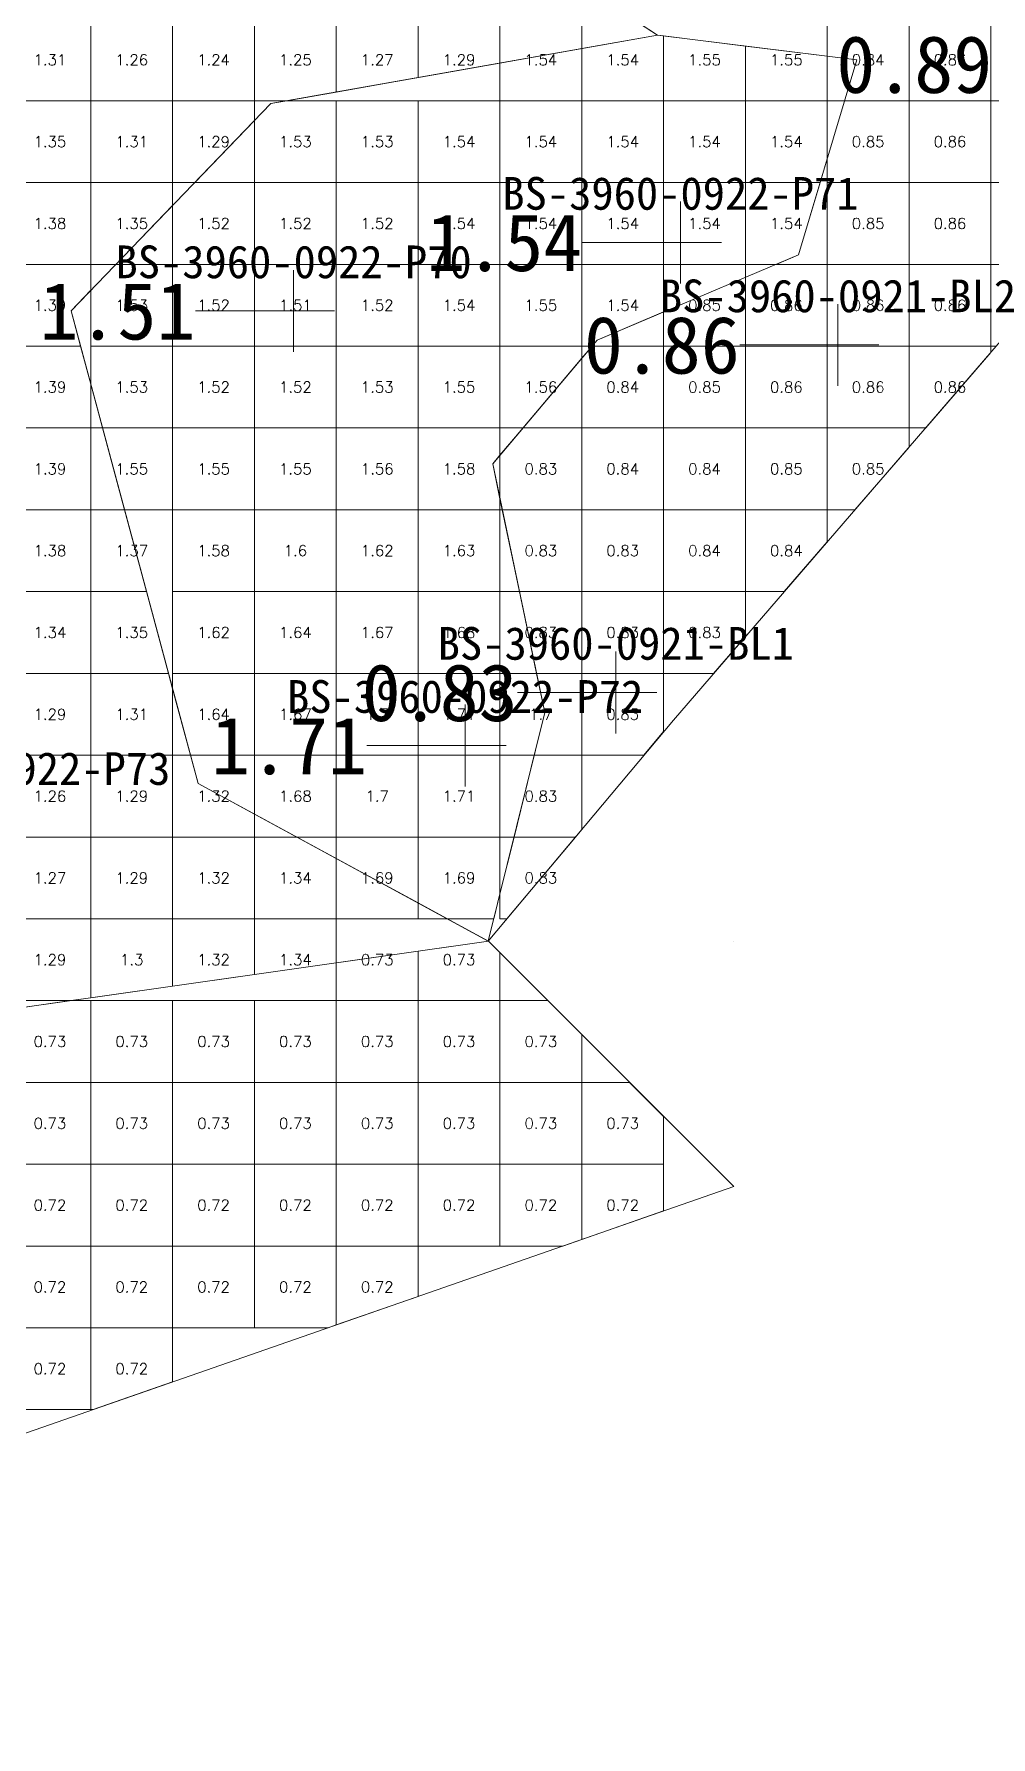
# Model space of a CAD drawing. Header units: inches. Extents: x 469941.1 to 469984.2, y 4349678.7 to 4349716.
# Drawn here: x 469957.03 to 469968.72, y 4349678.65 to 4349699.47 of the extents above; entities that cross this region are included whole.
import ezdxf
from ezdxf.enums import TextEntityAlignment as Align

# ---------------------------------------------------------------- set-up
doc = ezdxf.new("R2010")
doc.units = ezdxf.units.IN
doc.header["$MEASUREMENT"] = 0
for name, color, linetype, lineweight in [('0.500-1.000', 7, 'Continuous', 0), ('1.500-3.000', 7, 'Continuous', 0), ('点', 7, 'Continuous', 0), ('爆区方格网', 7, 'Continuous', 0), ('线条', 7, 'Continuous', 0), ('钻孔', 7, 'Continuous', 0)]:
    doc.layers.add(name, color=color, linetype=linetype, lineweight=lineweight)
doc.styles.add('3dmine_textStyle_1', font='txt.shx', dxfattribs={"height": 1, "bigfont": 'gbcbig.shx'})
doc.styles.add('3dmine_textStyle_2', font='', dxfattribs={"height": 1})
doc.styles.get('3dmine_textStyle_2').set_extended_font_data('SimSun-ExtB')

msp = doc.modelspace()

# ---------------------------------------------------------------- hatches: boundary and pattern name
at = {"layer": '钻孔', "linetype": 'Continuous', "lineweight": 0, "true_color": 0xff0000, "extrusion": (0, 1, 0)}
for points in [[(-469965.926, 3950.311), (-469964.926, 3950.311), (-469964.926, 3961.311), (-469965.926, 3961.311)], [(-469961.198, 3950.165), (-469960.198, 3950.165), (-469960.198, 3961.165), (-469961.198, 3961.165)], [(-469963.295, 3950.013), (-469962.295, 3950.013), (-469962.295, 3961.013), (-469963.295, 3961.013)]]:
    msp.add_hatch(color=1, dxfattribs=at).paths.add_polyline_path(points, flags=0)
at = {"layer": '钻孔', "linetype": 'Continuous', "lineweight": 0, "true_color": 0x00ffff, "extrusion": (0, 1, 0)}
for points in [[(-469967.851, 3950.22), (-469966.851, 3950.22), (-469966.851, 3962.22), (-469967.851, 3962.22)], [(-469965.136, 3949.993), (-469964.136, 3949.993), (-469964.136, 3961.993), (-469965.136, 3961.993)]]:
    msp.add_hatch(color=4, dxfattribs=at).paths.add_polyline_path(points, flags=0)
at = {"layer": '钻孔', "linetype": 'Continuous', "lineweight": 0, "true_color": 0x0000ff, "extrusion": (0, 1, 0)}
msp.add_hatch(color=5, dxfattribs=at).paths.add_polyline_path([(-469957.515, 3950.439), (-469956.515, 3950.439), (-469956.515, 3961.439), (-469957.515, 3961.439)], flags=0)

# ---------------------------------------------------------------- linework, layer by layer
at = {"color": 4, "linetype": 'Continuous', "lineweight": 0, "true_color": 0x00ffff, "elevation": 3955.312}
msp.add_lwpolyline([(469968.809, 4349695.681), (469964.839, 4349691.084), (469962.577, 4349688.382), (469963.268, 4349691.175), (469962.631, 4349694.214), (469963.908, 4349695.729), (469966.369, 4349696.77), (469967.08, 4349699.153), (469964.645, 4349699.455), (469961.209, 4349701.689), (469962.187, 4349703.349), (469959.771, 4349706.436), (469957.664, 4349708.641), (469962.262, 4349709.12), (469964.429, 4349709.49), (469967.526, 4349709.569), (469972.847, 4349709.899)], dxfattribs=at)
at = {"color": 5, "linetype": 'Continuous', "lineweight": 0, "true_color": 0x0000ff, "elevation": 3955.312}
msp.add_lwpolyline([(469956.509, 4349687.517), (469951.539, 4349687.55), (469950.221, 4349688.994), (469948.836, 4349690.144), (469947.907, 4349691.463), (469948.098, 4349693.722), (469950.911, 4349700.265), (469954.86, 4349706.218), (469957.664, 4349708.641), (469959.771, 4349706.436), (469962.187, 4349703.349), (469961.209, 4349701.689), (469964.645, 4349699.455), (469959.921, 4349698.62), (469957.479, 4349696.087), (469959.031, 4349690.31), (469962.578, 4349688.383), (469956.509, 4349687.517)], dxfattribs=at)
at = {"layer": '0.500-1.000', "color": 4, "linetype": 'Continuous', "lineweight": 0, "true_color": 0x00ffff}
msp.add_lwpolyline([(469948.836, 4349690.144), (469950.221, 4349688.994), (469951.539, 4349687.55), (469955.762, 4349687.522), (469956.509, 4349687.517), (469962.578, 4349688.383), (469965.577, 4349685.382), (469954.122, 4349681.391), (469950.778, 4349678.653), (469947.749, 4349681.347), (469947.246, 4349681.819), (469943.719, 4349685.132), (469944.739, 4349687.917), (469945.048, 4349688.759), (469947.907, 4349691.463), (469948.836, 4349690.144)], dxfattribs=at)
at = {"layer": '1.500-3.000', "color": 1, "linetype": 'Continuous', "lineweight": 0, "true_color": 0xff0000}
for points in [[(469967.08, 4349699.153), (469966.369, 4349696.77), (469963.908, 4349695.729), (469962.909, 4349694.544), (469962.631, 4349694.214), (469962.677, 4349693.993), (469963.268, 4349691.175), (469962.577, 4349688.383), (469959.031, 4349690.31), (469958.486, 4349692.339), (469957.479, 4349696.087), (469959.921, 4349698.62), (469962.119, 4349699.009), (469964.645, 4349699.455), (469967.08, 4349699.153)], [(469962.578, 4349688.383), (469962.577, 4349688.382), (469962.577, 4349688.383), (469962.578, 4349688.383)]]:
    msp.add_lwpolyline(points, dxfattribs=at)
at = {"layer": '点', "color": 138, "linetype": 'Continuous', "lineweight": 0, "true_color": 0x004c4c}
for points, elevation in [([(469964.926, 4349696.422), (469964.926, 4349697.422)], 3961.311), ([(469965.426, 4349696.922), (469964.426, 4349696.922)], 3961.311), ([(469960.198, 4349695.585), (469960.198, 4349696.585)], 3961.165), ([(469960.698, 4349696.085), (469959.698, 4349696.085)], 3961.165), ([(469966.851, 4349695.169), (469966.851, 4349696.169)], 3962.22), ([(469967.351, 4349695.669), (469966.351, 4349695.669)], 3962.22), ([(469964.136, 4349690.921), (469964.136, 4349691.921)], 3961.993), ([(469964.636, 4349691.421), (469963.636, 4349691.421)], 3961.993), ([(469962.295, 4349690.272), (469962.295, 4349691.272)], 3961.013), ([(469962.795, 4349690.772), (469961.795, 4349690.772)], 3961.013)]:
    msp.add_lwpolyline(points, dxfattribs=dict(at, elevation=elevation))
at = {"layer": '爆区方格网', "color": 5, "linetype": 'Continuous', "lineweight": 0, "true_color": 0x0000ff, "elevation": 3961.383}
for points in [[(469957.72, 4349698.654), (469956.72, 4349698.654), (469956.72, 4349699.654), (469957.72, 4349699.654), (469957.72, 4349698.654)], [(469958.72, 4349698.654), (469957.72, 4349698.654), (469957.72, 4349699.654), (469958.72, 4349699.654), (469958.72, 4349698.654)], [(469959.72, 4349698.654), (469958.72, 4349698.654), (469958.72, 4349699.654), (469959.72, 4349699.654), (469959.72, 4349698.654)], [(469960.72, 4349698.761), (469960.115, 4349698.654), (469959.72, 4349698.654), (469959.72, 4349699.654), (469960.72, 4349699.654), (469960.72, 4349698.761)], [(469961.72, 4349698.938), (469960.72, 4349698.761), (469960.72, 4349699.654), (469961.72, 4349699.654), (469961.72, 4349698.938)], [(469962.72, 4349699.115), (469961.72, 4349698.938), (469961.72, 4349699.654), (469962.72, 4349699.654), (469962.72, 4349699.115)], [(469957.72, 4349697.654), (469956.72, 4349697.654), (469956.72, 4349698.654), (469957.72, 4349698.654), (469957.72, 4349697.654)], [(469958.72, 4349697.654), (469957.72, 4349697.654), (469957.72, 4349698.654), (469958.72, 4349698.654), (469958.72, 4349697.654)], [(469959.72, 4349698.412), (469958.99, 4349697.654), (469958.72, 4349697.654), (469958.72, 4349698.654), (469959.72, 4349698.654), (469959.72, 4349698.412)], [(469957.72, 4349696.654), (469956.72, 4349696.654), (469956.72, 4349697.654), (469957.72, 4349697.654), (469957.72, 4349696.654)], [(469958.72, 4349697.374), (469958.026, 4349696.654), (469957.72, 4349696.654), (469957.72, 4349697.654), (469958.72, 4349697.654), (469958.72, 4349697.374)], [(469957.72, 4349696.337), (469957.479, 4349696.087), (469957.595, 4349695.654), (469956.72, 4349695.654), (469956.72, 4349696.654), (469957.72, 4349696.654), (469957.72, 4349696.337)], [(469957.72, 4349695.189), (469957.72, 4349694.654), (469956.72, 4349694.654), (469956.72, 4349695.654), (469957.595, 4349695.654), (469957.72, 4349695.189)], [(469957.72, 4349693.654), (469956.72, 4349693.654), (469956.72, 4349694.654), (469957.72, 4349694.654), (469957.72, 4349693.654)], [(469957.72, 4349692.654), (469956.72, 4349692.654), (469956.72, 4349693.654), (469957.72, 4349693.654), (469957.72, 4349692.654)], [(469958.401, 4349692.654), (469957.72, 4349692.654), (469957.72, 4349693.654), (469958.133, 4349693.654), (469958.401, 4349692.654)], [(469957.72, 4349691.654), (469956.72, 4349691.654), (469956.72, 4349692.654), (469957.72, 4349692.654), (469957.72, 4349691.654)], [(469958.67, 4349691.654), (469957.72, 4349691.654), (469957.72, 4349692.654), (469958.401, 4349692.654), (469958.67, 4349691.654)], [(469957.72, 4349690.654), (469956.72, 4349690.654), (469956.72, 4349691.654), (469957.72, 4349691.654), (469957.72, 4349690.654)], [(469958.72, 4349691.467), (469958.72, 4349690.654), (469957.72, 4349690.654), (469957.72, 4349691.654), (469958.67, 4349691.654), (469958.72, 4349691.467)], [(469957.72, 4349689.654), (469956.72, 4349689.654), (469956.72, 4349690.654), (469957.72, 4349690.654), (469957.72, 4349689.654)], [(469958.72, 4349689.654), (469957.72, 4349689.654), (469957.72, 4349690.654), (469958.72, 4349690.654), (469958.72, 4349689.654)], [(469959.031, 4349690.31), (469959.72, 4349689.935), (469959.72, 4349689.654), (469958.72, 4349689.654), (469958.72, 4349690.654), (469958.938, 4349690.654), (469959.031, 4349690.31)], [(469957.72, 4349688.654), (469956.72, 4349688.654), (469956.72, 4349689.654), (469957.72, 4349689.654), (469957.72, 4349688.654)], [(469958.72, 4349688.654), (469957.72, 4349688.654), (469957.72, 4349689.654), (469958.72, 4349689.654), (469958.72, 4349688.654)], [(469959.72, 4349688.654), (469958.72, 4349688.654), (469958.72, 4349689.654), (469959.72, 4349689.654), (469959.72, 4349688.654)], [(469960.72, 4349689.392), (469960.72, 4349688.654), (469959.72, 4349688.654), (469959.72, 4349689.654), (469960.237, 4349689.654), (469960.72, 4349689.392)], [(469957.72, 4349687.689), (469957.474, 4349687.654), (469956.72, 4349687.654), (469956.72, 4349688.654), (469957.72, 4349688.654), (469957.72, 4349687.689)], [(469958.72, 4349687.832), (469957.72, 4349687.689), (469957.72, 4349688.654), (469958.72, 4349688.654), (469958.72, 4349687.832)], [(469959.72, 4349687.975), (469958.72, 4349687.832), (469958.72, 4349688.654), (469959.72, 4349688.654), (469959.72, 4349687.975)], [(469960.72, 4349688.118), (469959.72, 4349687.975), (469959.72, 4349688.654), (469960.72, 4349688.654), (469960.72, 4349688.118)]]:
    msp.add_lwpolyline(points, dxfattribs=at)
at = {"layer": '爆区方格网', "color": 1, "linetype": 'Continuous', "lineweight": 0, "true_color": 0xff0000, "elevation": 3961.013}
for points in [[(469963.72, 4349699.292), (469962.72, 4349699.115), (469962.72, 4349699.654), (469963.72, 4349699.654), (469963.72, 4349699.292)], [(469964.645, 4349699.455), (469964.72, 4349699.446), (469964.72, 4349698.654), (469963.72, 4349698.654), (469963.72, 4349699.292), (469964.645, 4349699.455), (469963.72, 4349699.292), (469963.72, 4349699.654), (469964.339, 4349699.654), (469964.645, 4349699.455)], [(469965.72, 4349699.322), (469965.72, 4349698.654), (469964.72, 4349698.654), (469964.72, 4349699.446), (469965.72, 4349699.322)], [(469966.72, 4349699.198), (469966.72, 4349698.654), (469965.72, 4349698.654), (469965.72, 4349699.322), (469966.72, 4349699.198)], [(469963.72, 4349698.654), (469962.72, 4349698.654), (469962.72, 4349699.115), (469963.72, 4349699.292), (469963.72, 4349698.654)], [(469960.72, 4349697.654), (469959.72, 4349697.654), (469959.72, 4349698.654), (469960.115, 4349698.654), (469959.921, 4349698.62), (469960.115, 4349698.654), (469960.72, 4349698.654), (469960.72, 4349697.654)], [(469961.72, 4349697.654), (469960.72, 4349697.654), (469960.72, 4349698.654), (469961.72, 4349698.654), (469961.72, 4349697.654)], [(469962.72, 4349697.654), (469961.72, 4349697.654), (469961.72, 4349698.654), (469962.72, 4349698.654), (469962.72, 4349697.654)], [(469963.72, 4349697.654), (469962.72, 4349697.654), (469962.72, 4349698.654), (469963.72, 4349698.654), (469963.72, 4349697.654)], [(469964.72, 4349697.654), (469963.72, 4349697.654), (469963.72, 4349698.654), (469964.72, 4349698.654), (469964.72, 4349697.654)], [(469965.72, 4349697.654), (469964.72, 4349697.654), (469964.72, 4349698.654), (469965.72, 4349698.654), (469965.72, 4349697.654)], [(469966.72, 4349697.946), (469966.633, 4349697.654), (469965.72, 4349697.654), (469965.72, 4349698.654), (469966.72, 4349698.654), (469966.72, 4349697.946)], [(469959.72, 4349696.654), (469958.72, 4349696.654), (469958.72, 4349697.654), (469959.72, 4349697.654), (469959.72, 4349696.654)], [(469960.72, 4349696.654), (469959.72, 4349696.654), (469959.72, 4349697.654), (469960.72, 4349697.654), (469960.72, 4349696.654)], [(469961.72, 4349696.654), (469960.72, 4349696.654), (469960.72, 4349697.654), (469961.72, 4349697.654), (469961.72, 4349696.654)], [(469962.72, 4349696.654), (469961.72, 4349696.654), (469961.72, 4349697.654), (469962.72, 4349697.654), (469962.72, 4349696.654)], [(469963.72, 4349696.654), (469962.72, 4349696.654), (469962.72, 4349697.654), (469963.72, 4349697.654), (469963.72, 4349696.654)], [(469964.72, 4349696.654), (469963.72, 4349696.654), (469963.72, 4349697.654), (469964.72, 4349697.654), (469964.72, 4349696.654)], [(469965.72, 4349696.654), (469964.72, 4349696.654), (469964.72, 4349697.654), (469965.72, 4349697.654), (469965.72, 4349696.654)], [(469966.369, 4349696.77), (469966.097, 4349696.654), (469965.72, 4349696.654), (469965.72, 4349697.654), (469966.633, 4349697.654), (469966.369, 4349696.77)], [(469958.72, 4349695.654), (469957.72, 4349695.654), (469957.72, 4349696.654), (469958.72, 4349696.654), (469958.72, 4349695.654)], [(469959.72, 4349695.654), (469958.72, 4349695.654), (469958.72, 4349696.654), (469959.72, 4349696.654), (469959.72, 4349695.654)], [(469960.72, 4349695.654), (469959.72, 4349695.654), (469959.72, 4349696.654), (469960.72, 4349696.654), (469960.72, 4349695.654)], [(469961.72, 4349695.654), (469960.72, 4349695.654), (469960.72, 4349696.654), (469961.72, 4349696.654), (469961.72, 4349695.654)], [(469962.72, 4349695.654), (469961.72, 4349695.654), (469961.72, 4349696.654), (469962.72, 4349696.654), (469962.72, 4349695.654)], [(469963.72, 4349695.654), (469962.72, 4349695.654), (469962.72, 4349696.654), (469963.72, 4349696.654), (469963.72, 4349695.654)], [(469964.72, 4349696.072), (469963.908, 4349695.729), (469963.845, 4349695.654), (469963.72, 4349695.654), (469963.72, 4349696.654), (469964.72, 4349696.654), (469964.72, 4349696.072)], [(469958.72, 4349694.654), (469957.864, 4349694.654), (469957.72, 4349695.189), (469957.72, 4349695.654), (469958.72, 4349695.654), (469958.72, 4349694.654)], [(469959.72, 4349694.654), (469958.72, 4349694.654), (469958.72, 4349695.654), (469959.72, 4349695.654), (469959.72, 4349694.654)], [(469960.72, 4349694.654), (469959.72, 4349694.654), (469959.72, 4349695.654), (469960.72, 4349695.654), (469960.72, 4349694.654)], [(469961.72, 4349694.654), (469960.72, 4349694.654), (469960.72, 4349695.654), (469961.72, 4349695.654), (469961.72, 4349694.654)], [(469962.72, 4349694.654), (469961.72, 4349694.654), (469961.72, 4349695.654), (469962.72, 4349695.654), (469962.72, 4349694.654)], [(469963.72, 4349695.506), (469963.002, 4349694.654), (469962.72, 4349694.654), (469962.72, 4349695.654), (469963.72, 4349695.654), (469963.72, 4349695.506)], [(469957.864, 4349694.654), (469957.72, 4349694.654), (469957.72, 4349695.189), (469957.864, 4349694.654)], [(469958.133, 4349693.654), (469957.72, 4349693.654), (469957.72, 4349694.654), (469957.864, 4349694.654), (469958.133, 4349693.654)], [(469958.72, 4349693.654), (469958.133, 4349693.654), (469957.864, 4349694.654), (469958.72, 4349694.654), (469958.72, 4349693.654)], [(469959.72, 4349693.654), (469958.72, 4349693.654), (469958.72, 4349694.654), (469959.72, 4349694.654), (469959.72, 4349693.654)], [(469960.72, 4349693.654), (469959.72, 4349693.654), (469959.72, 4349694.654), (469960.72, 4349694.654), (469960.72, 4349693.654)], [(469961.72, 4349693.654), (469960.72, 4349693.654), (469960.72, 4349694.654), (469961.72, 4349694.654), (469961.72, 4349693.654)], [(469962.72, 4349694.32), (469962.631, 4349694.214), (469962.677, 4349693.993), (469962.72, 4349693.789), (469962.72, 4349693.654), (469961.72, 4349693.654), (469961.72, 4349694.654), (469962.72, 4349694.654), (469962.72, 4349694.32)], [(469959.72, 4349692.654), (469958.72, 4349692.654), (469958.72, 4349693.654), (469959.72, 4349693.654), (469959.72, 4349692.654)], [(469960.72, 4349692.654), (469959.72, 4349692.654), (469959.72, 4349693.654), (469960.72, 4349693.654), (469960.72, 4349692.654)], [(469961.72, 4349692.654), (469960.72, 4349692.654), (469960.72, 4349693.654), (469961.72, 4349693.654), (469961.72, 4349692.654)], [(469962.72, 4349692.654), (469961.72, 4349692.654), (469961.72, 4349693.654), (469962.72, 4349693.654), (469962.72, 4349692.654)], [(469959.72, 4349691.654), (469958.72, 4349691.654), (469958.72, 4349692.654), (469959.72, 4349692.654), (469959.72, 4349691.654)], [(469960.72, 4349691.654), (469959.72, 4349691.654), (469959.72, 4349692.654), (469960.72, 4349692.654), (469960.72, 4349691.654)], [(469961.72, 4349691.654), (469960.72, 4349691.654), (469960.72, 4349692.654), (469961.72, 4349692.654), (469961.72, 4349691.654)], [(469962.72, 4349691.654), (469961.72, 4349691.654), (469961.72, 4349692.654), (469962.72, 4349692.654), (469962.72, 4349691.654)], [(469959.72, 4349690.654), (469958.938, 4349690.654), (469958.938, 4349690.654), (469958.938, 4349690.654), (469958.72, 4349690.654), (469958.72, 4349691.467), (469958.938, 4349690.654), (469958.72, 4349691.467), (469958.72, 4349691.654), (469959.72, 4349691.654), (469959.72, 4349690.654)], [(469960.72, 4349690.654), (469959.72, 4349690.654), (469959.72, 4349691.654), (469960.72, 4349691.654), (469960.72, 4349690.654)], [(469961.72, 4349690.654), (469960.72, 4349690.654), (469960.72, 4349691.654), (469961.72, 4349691.654), (469961.72, 4349690.654)], [(469962.72, 4349690.654), (469961.72, 4349690.654), (469961.72, 4349691.654), (469962.72, 4349691.654), (469962.72, 4349690.654)], [(469963.268, 4349691.175), (469963.139, 4349690.654), (469962.72, 4349690.654), (469962.72, 4349691.654), (469963.167, 4349691.654), (469963.268, 4349691.175)], [(469960.72, 4349689.654), (469960.237, 4349689.654), (469959.72, 4349689.935), (469959.72, 4349690.654), (469960.72, 4349690.654), (469960.72, 4349689.654)], [(469961.72, 4349689.654), (469960.72, 4349689.654), (469960.72, 4349690.654), (469961.72, 4349690.654), (469961.72, 4349689.654)], [(469962.72, 4349689.654), (469961.72, 4349689.654), (469961.72, 4349690.654), (469962.72, 4349690.654), (469962.72, 4349689.654)], [(469960.237, 4349689.654), (469959.72, 4349689.654), (469959.72, 4349689.935), (469960.237, 4349689.654)], [(469961.72, 4349688.849), (469960.72, 4349689.392), (469960.72, 4349689.654), (469961.72, 4349689.654), (469961.72, 4349688.849)], [(469962.72, 4349688.96), (469962.644, 4349688.654), (469962.078, 4349688.654), (469961.72, 4349688.849), (469961.72, 4349689.654), (469962.72, 4349689.654), (469962.72, 4349688.96)], [(469961.72, 4349688.849), (469961.72, 4349688.654), (469960.72, 4349688.654), (469960.72, 4349689.392), (469961.72, 4349688.849)], [(469962.078, 4349688.654), (469961.72, 4349688.654), (469961.72, 4349688.849), (469962.078, 4349688.654)]]:
    msp.add_lwpolyline(points, dxfattribs=at)
at = {"layer": '爆区方格网', "color": 4, "linetype": 'Continuous', "lineweight": 0, "true_color": 0x00ffff}
for points, elevation in [([(469967.72, 4349698.654), (469966.72, 4349698.654), (469966.72, 4349699.654), (469967.72, 4349699.654), (469967.72, 4349698.654)], 3961.209), ([(469968.72, 4349698.654), (469967.72, 4349698.654), (469967.72, 4349699.654), (469968.72, 4349699.654), (469968.72, 4349698.654)], 3961.209), ([(469969.72, 4349698.654), (469968.72, 4349698.654), (469968.72, 4349699.654), (469969.72, 4349699.654), (469969.72, 4349698.654)], 3961.209), ([(469967.72, 4349697.654), (469966.72, 4349697.654), (469966.72, 4349698.654), (469967.72, 4349698.654), (469967.72, 4349697.654)], 3961.209), ([(469968.72, 4349697.654), (469967.72, 4349697.654), (469967.72, 4349698.654), (469968.72, 4349698.654), (469968.72, 4349697.654)], 3961.209), ([(469969.72, 4349697.654), (469968.72, 4349697.654), (469968.72, 4349698.654), (469969.72, 4349698.654), (469969.72, 4349697.654)], 3961.209), ([(469967.72, 4349696.654), (469966.72, 4349696.654), (469966.72, 4349697.654), (469967.72, 4349697.654), (469967.72, 4349696.654)], 3961.209), ([(469968.72, 4349696.654), (469967.72, 4349696.654), (469967.72, 4349697.654), (469968.72, 4349697.654), (469968.72, 4349696.654)], 3961.209), ([(469969.72, 4349696.691), (469969.687, 4349696.654), (469968.72, 4349696.654), (469968.72, 4349697.654), (469969.72, 4349697.654), (469969.72, 4349696.691)], 3961.209), ([(469965.72, 4349695.654), (469964.72, 4349695.654), (469964.72, 4349696.654), (469965.72, 4349696.654), (469965.72, 4349695.654)], 3961.209), ([(469966.72, 4349695.654), (469965.72, 4349695.654), (469965.72, 4349696.654), (469966.72, 4349696.654), (469966.72, 4349695.654)], 3961.209), ([(469967.72, 4349695.654), (469966.72, 4349695.654), (469966.72, 4349696.654), (469967.72, 4349696.654), (469967.72, 4349695.654)], 3961.209), ([(469968.72, 4349695.654), (469967.72, 4349695.654), (469967.72, 4349696.654), (469968.72, 4349696.654), (469968.72, 4349695.654)], 3961.209), ([(469968.809, 4349695.681), (469968.786, 4349695.654), (469968.72, 4349695.654), (469968.72, 4349696.654), (469969.687, 4349696.654), (469968.809, 4349695.681)], 3961.209), ([(469963.72, 4349695.506), (469963.72, 4349695.654), (469963.845, 4349695.654), (469963.72, 4349695.506)], 3961.209), ([(469964.72, 4349694.654), (469963.72, 4349694.654), (469963.72, 4349695.506), (469963.845, 4349695.654), (469964.72, 4349695.654), (469964.72, 4349694.654)], 3961.209), ([(469965.72, 4349694.654), (469964.72, 4349694.654), (469964.72, 4349695.654), (469965.72, 4349695.654), (469965.72, 4349694.654)], 3961.209), ([(469966.72, 4349694.654), (469965.72, 4349694.654), (469965.72, 4349695.654), (469966.72, 4349695.654), (469966.72, 4349694.654)], 3961.209), ([(469967.72, 4349694.654), (469966.72, 4349694.654), (469966.72, 4349695.654), (469967.72, 4349695.654), (469967.72, 4349694.654)], 3961.209), ([(469968.72, 4349695.578), (469967.923, 4349694.654), (469967.72, 4349694.654), (469967.72, 4349695.654), (469968.72, 4349695.654), (469968.72, 4349695.578)], 3961.209), ([(469962.72, 4349694.32), (469962.72, 4349694.654), (469963.002, 4349694.654), (469962.72, 4349694.32)], 3961.209), ([(469963.72, 4349693.654), (469962.748, 4349693.654), (469962.72, 4349693.789), (469962.72, 4349694.32), (469962.909, 4349694.544), (469963.002, 4349694.654), (469963.72, 4349694.654), (469963.72, 4349693.654)], 3961.209), ([(469964.72, 4349693.654), (469963.72, 4349693.654), (469963.72, 4349694.654), (469964.72, 4349694.654), (469964.72, 4349693.654)], 3961.209), ([(469965.72, 4349693.654), (469964.72, 4349693.654), (469964.72, 4349694.654), (469965.72, 4349694.654), (469965.72, 4349693.654)], 3961.209), ([(469966.72, 4349693.654), (469965.72, 4349693.654), (469965.72, 4349694.654), (469966.72, 4349694.654), (469966.72, 4349693.654)], 3961.209), ([(469967.72, 4349694.42), (469967.059, 4349693.654), (469966.72, 4349693.654), (469966.72, 4349694.654), (469967.72, 4349694.654), (469967.72, 4349694.42)], 3961.209), ([(469962.748, 4349693.654), (469962.72, 4349693.654), (469962.72, 4349693.789), (469962.748, 4349693.654)], 3961.209), ([(469963.72, 4349692.654), (469962.958, 4349692.654), (469962.958, 4349692.654), (469962.958, 4349692.654), (469962.72, 4349692.654), (469962.72, 4349693.654), (469962.748, 4349693.654), (469962.958, 4349692.654), (469962.748, 4349693.654), (469963.72, 4349693.654), (469963.72, 4349692.654)], 3961.209), ([(469964.72, 4349692.654), (469963.72, 4349692.654), (469963.72, 4349693.654), (469964.72, 4349693.654), (469964.72, 4349692.654)], 3961.209), ([(469965.72, 4349692.654), (469964.72, 4349692.654), (469964.72, 4349693.654), (469965.72, 4349693.654), (469965.72, 4349692.654)], 3961.209), ([(469966.72, 4349693.262), (469966.195, 4349692.654), (469965.72, 4349692.654), (469965.72, 4349693.654), (469966.72, 4349693.654), (469966.72, 4349693.262)], 3961.209), ([(469963.167, 4349691.654), (469962.72, 4349691.654), (469962.72, 4349692.654), (469962.958, 4349692.654), (469963.167, 4349691.654)], 3961.209), ([(469963.72, 4349691.654), (469963.167, 4349691.654), (469962.958, 4349692.654), (469963.72, 4349692.654), (469963.72, 4349691.654)], 3961.209), ([(469964.72, 4349691.654), (469963.72, 4349691.654), (469963.72, 4349692.654), (469964.72, 4349692.654), (469964.72, 4349691.654)], 3961.209), ([(469965.72, 4349692.104), (469965.331, 4349691.654), (469964.72, 4349691.654), (469964.72, 4349692.654), (469965.72, 4349692.654), (469965.72, 4349692.104)], 3961.209), ([(469964.72, 4349690.942), (469964.479, 4349690.654), (469963.72, 4349690.654), (469963.72, 4349691.654), (469964.72, 4349691.654), (469964.72, 4349690.942)], 3961.209), ([(469962.892, 4349689.654), (469962.72, 4349689.654), (469962.72, 4349690.654), (469963.139, 4349690.654), (469962.892, 4349689.654)], 3961.209), ([(469963.72, 4349689.748), (469963.642, 4349689.654), (469962.892, 4349689.654), (469963.139, 4349690.654), (469963.72, 4349690.654), (469963.72, 4349689.748)], 3961.209), ([(469962.72, 4349688.96), (469962.72, 4349689.654), (469962.892, 4349689.654), (469962.72, 4349688.96)], 3961.209), ([(469962.805, 4349688.654), (469962.72, 4349688.654), (469962.72, 4349688.96), (469962.892, 4349689.654), (469963.642, 4349689.654), (469962.805, 4349688.654)], 3961.209), ([(469962.72, 4349688.241), (469962.72, 4349687.654), (469961.72, 4349687.654), (469961.72, 4349688.26), (469962.578, 4349688.383), (469962.72, 4349688.241)], 3961.534), ([(469961.72, 4349687.654), (469960.72, 4349687.654), (469960.72, 4349688.118), (469961.72, 4349688.26), (469961.72, 4349687.654)], 3961.534), ([(469957.72, 4349686.654), (469956.72, 4349686.654), (469956.72, 4349687.547), (469957.474, 4349687.654), (469957.72, 4349687.654), (469957.72, 4349686.654)], 3961.534), ([(469958.72, 4349686.654), (469957.72, 4349686.654), (469957.72, 4349687.654), (469958.72, 4349687.654), (469958.72, 4349686.654)], 3961.534), ([(469959.72, 4349686.654), (469958.72, 4349686.654), (469958.72, 4349687.654), (469959.72, 4349687.654), (469959.72, 4349686.654)], 3961.534), ([(469960.72, 4349686.654), (469959.72, 4349686.654), (469959.72, 4349687.654), (469960.72, 4349687.654), (469960.72, 4349686.654)], 3961.534), ([(469961.72, 4349686.654), (469960.72, 4349686.654), (469960.72, 4349687.654), (469961.72, 4349687.654), (469961.72, 4349686.654)], 3961.534), ([(469962.72, 4349686.654), (469961.72, 4349686.654), (469961.72, 4349687.654), (469962.72, 4349687.654), (469962.72, 4349686.654)], 3961.534), ([(469963.72, 4349687.24), (469963.72, 4349686.654), (469962.72, 4349686.654), (469962.72, 4349687.654), (469963.306, 4349687.654), (469963.72, 4349687.24)], 3961.534), ([(469957.72, 4349685.654), (469956.72, 4349685.654), (469956.72, 4349686.654), (469957.72, 4349686.654), (469957.72, 4349685.654)], 3961.534), ([(469958.72, 4349685.654), (469957.72, 4349685.654), (469957.72, 4349686.654), (469958.72, 4349686.654), (469958.72, 4349685.654)], 3961.534), ([(469959.72, 4349685.654), (469958.72, 4349685.654), (469958.72, 4349686.654), (469959.72, 4349686.654), (469959.72, 4349685.654)], 3961.534), ([(469960.72, 4349685.654), (469959.72, 4349685.654), (469959.72, 4349686.654), (469960.72, 4349686.654), (469960.72, 4349685.654)], 3961.534), ([(469961.72, 4349685.654), (469960.72, 4349685.654), (469960.72, 4349686.654), (469961.72, 4349686.654), (469961.72, 4349685.654)], 3961.534), ([(469962.72, 4349685.654), (469961.72, 4349685.654), (469961.72, 4349686.654), (469962.72, 4349686.654), (469962.72, 4349685.654)], 3961.534), ([(469963.72, 4349685.654), (469962.72, 4349685.654), (469962.72, 4349686.654), (469963.72, 4349686.654), (469963.72, 4349685.654)], 3961.534), ([(469964.72, 4349686.239), (469964.72, 4349685.654), (469963.72, 4349685.654), (469963.72, 4349686.654), (469964.305, 4349686.654), (469964.72, 4349686.239)], 3961.534), ([(469957.72, 4349684.654), (469956.72, 4349684.654), (469956.72, 4349685.654), (469957.72, 4349685.654), (469957.72, 4349684.654)], 3961.534), ([(469958.72, 4349684.654), (469957.72, 4349684.654), (469957.72, 4349685.654), (469958.72, 4349685.654), (469958.72, 4349684.654)], 3961.534), ([(469959.72, 4349684.654), (469958.72, 4349684.654), (469958.72, 4349685.654), (469959.72, 4349685.654), (469959.72, 4349684.654)], 3961.534), ([(469960.72, 4349684.654), (469959.72, 4349684.654), (469959.72, 4349685.654), (469960.72, 4349685.654), (469960.72, 4349684.654)], 3961.534), ([(469961.72, 4349684.654), (469960.72, 4349684.654), (469960.72, 4349685.654), (469961.72, 4349685.654), (469961.72, 4349684.654)], 3961.534), ([(469962.72, 4349684.654), (469961.72, 4349684.654), (469961.72, 4349685.654), (469962.72, 4349685.654), (469962.72, 4349684.654)], 3961.534), ([(469963.72, 4349684.735), (469963.489, 4349684.654), (469962.72, 4349684.654), (469962.72, 4349685.654), (469963.72, 4349685.654), (469963.72, 4349684.735)], 3961.534), ([(469964.72, 4349685.083), (469963.72, 4349684.735), (469963.72, 4349685.654), (469964.72, 4349685.654), (469964.72, 4349685.083)], 3961.534), ([(469957.72, 4349683.654), (469956.72, 4349683.654), (469956.72, 4349684.654), (469957.72, 4349684.654), (469957.72, 4349683.654)], 3961.534), ([(469958.72, 4349683.654), (469957.72, 4349683.654), (469957.72, 4349684.654), (469958.72, 4349684.654), (469958.72, 4349683.654)], 3961.534), ([(469959.72, 4349683.654), (469958.72, 4349683.654), (469958.72, 4349684.654), (469959.72, 4349684.654), (469959.72, 4349683.654)], 3961.534), ([(469960.72, 4349683.69), (469960.619, 4349683.654), (469959.72, 4349683.654), (469959.72, 4349684.654), (469960.72, 4349684.654), (469960.72, 4349683.69)], 3961.534), ([(469961.72, 4349684.038), (469960.72, 4349683.69), (469960.72, 4349684.654), (469961.72, 4349684.654), (469961.72, 4349684.038)], 3961.534), ([(469957.72, 4349682.654), (469956.72, 4349682.654), (469956.72, 4349683.654), (469957.72, 4349683.654), (469957.72, 4349682.654)], 3961.534), ([(469958.72, 4349682.993), (469957.749, 4349682.654), (469957.72, 4349682.654), (469957.72, 4349683.654), (469958.72, 4349683.654), (469958.72, 4349682.993)], 3961.534)]:
    msp.add_lwpolyline(points, dxfattribs=dict(at, elevation=elevation))
at = {"layer": '线条', "color": 138, "linetype": 'Continuous', "lineweight": 0, "true_color": 0x004c4c}
for points, elevation in [([(469964.926, 4349696.922), (469964.926, 4349696.922), (469964.926, 4349696.922)], 3961.311), ([(469960.198, 4349696.085), (469960.198, 4349696.085), (469960.198, 4349696.085)], 3961.165), ([(469966.851, 4349695.669), (469966.851, 4349695.669), (469966.851, 4349695.669)], 3962.22), ([(469964.136, 4349691.421), (469964.136, 4349691.421), (469964.136, 4349691.421)], 3961.993), ([(469962.295, 4349690.772), (469962.295, 4349690.772), (469962.295, 4349690.772)], 3961.013), ([(469965.577, 4349688.382), (469965.577, 4349688.382), (469965.577, 4349688.382)], 3961.184)]:
    msp.add_lwpolyline(points, dxfattribs=dict(at, elevation=elevation))
at = {"layer": '钻孔', "color": 1, "linetype": 'Continuous', "lineweight": 0, "true_color": 0xff0000}
for points, elevation in [([(469964.926, 4349696.922), (469963.726, 4349696.922)], 3961.311), ([(469964.926, 4349696.922), (469963.726, 4349696.922)], 3950.311), ([(469960.198, 4349696.085), (469958.998, 4349696.085)], 3961.165), ([(469960.198, 4349696.085), (469958.998, 4349696.085)], 3950.165), ([(469962.295, 4349690.772), (469961.095, 4349690.772)], 3961.013), ([(469962.295, 4349690.772), (469961.095, 4349690.772)], 3950.013)]:
    msp.add_lwpolyline(points, dxfattribs=dict(at, elevation=elevation))
at = {"layer": '钻孔', "color": 4, "linetype": 'Continuous', "lineweight": 0, "true_color": 0x00ffff}
for points, elevation in [([(469966.851, 4349695.669), (469965.651, 4349695.669)], 3962.22), ([(469966.851, 4349695.669), (469965.651, 4349695.669)], 3950.22), ([(469964.136, 4349691.421), (469962.936, 4349691.421)], 3961.993), ([(469964.136, 4349691.421), (469962.936, 4349691.421)], 3949.993)]:
    msp.add_lwpolyline(points, dxfattribs=dict(at, elevation=elevation))

# ---------------------------------------------------------------- texts
at = {"color": 5, "linetype": 'Continuous', "lineweight": 0, "true_color": 0x0000ff, "style": '3dmine_textStyle_1'}
for s, p in [('1.31', (469957.22, 4349699.154, 3961.383)), ('1.26', (469958.22, 4349699.154, 3961.383)), ('1.24', (469959.22, 4349699.154, 3961.383)), ('1.25', (469960.22, 4349699.154, 3961.383)), ('1.27', (469961.22, 4349699.154, 3961.383)), ('1.29', (469962.22, 4349699.154, 3961.383)), ('1.35', (469957.22, 4349698.154, 3961.383)), ('1.31', (469958.22, 4349698.154, 3961.383)), ('1.29', (469959.22, 4349698.154, 3961.383)), ('1.38', (469957.22, 4349697.154, 3961.383)), ('1.35', (469958.22, 4349697.154, 3961.383)), ('1.39', (469957.22, 4349696.154, 3961.383)), ('1.39', (469957.22, 4349695.154, 3961.383)), ('1.39', (469957.22, 4349694.154, 3961.383)), ('1.38', (469957.22, 4349693.154, 3961.383)), ('1.37', (469958.22, 4349693.154, 3961.383)), ('1.34', (469957.22, 4349692.154, 3961.383)), ('1.35', (469958.22, 4349692.154, 3961.383)), ('1.29', (469957.22, 4349691.154, 3961.383)), ('1.31', (469958.22, 4349691.154, 3961.383)), ('1.26', (469957.22, 4349690.154, 3961.383)), ('1.29', (469958.22, 4349690.154, 3961.383)), ('1.32', (469959.22, 4349690.154, 3961.383)), ('1.27', (469957.22, 4349689.154, 3961.383)), ('1.29', (469958.22, 4349689.154, 3961.383)), ('1.32', (469959.22, 4349689.154, 3961.383)), ('1.34', (469960.22, 4349689.154, 3961.383)), ('1.29', (469957.22, 4349688.154, 3961.383)), ('1.3', (469958.22, 4349688.154, 3961.383)), ('1.32', (469959.22, 4349688.154, 3961.383)), ('1.34', (469960.22, 4349688.154, 3961.383))]:
    msp.add_text(s, height=0.1333, dxfattribs=at).set_placement(p, align=Align.MIDDLE_CENTER)
at = {"color": 1, "linetype": 'Continuous', "lineweight": 0, "true_color": 0xff0000, "style": '3dmine_textStyle_1'}
for s, p in [('1.54', (469963.22, 4349699.154, 3961.013)), ('1.54', (469964.22, 4349699.154, 3961.013)), ('1.55', (469965.22, 4349699.154, 3961.013)), ('1.55', (469966.22, 4349699.154, 3961.013)), ('1.53', (469960.22, 4349698.154, 3961.013)), ('1.53', (469961.22, 4349698.154, 3961.013)), ('1.54', (469962.22, 4349698.154, 3961.013)), ('1.54', (469963.22, 4349698.154, 3961.013)), ('1.54', (469964.22, 4349698.154, 3961.013)), ('1.54', (469965.22, 4349698.154, 3961.013)), ('1.54', (469966.22, 4349698.154, 3961.013)), ('1.52', (469959.22, 4349697.154, 3961.013)), ('1.52', (469960.22, 4349697.154, 3961.013)), ('1.52', (469961.22, 4349697.154, 3961.013)), ('1.54', (469962.22, 4349697.154, 3961.013)), ('1.54', (469963.22, 4349697.154, 3961.013)), ('1.54', (469964.22, 4349697.154, 3961.013)), ('1.54', (469965.22, 4349697.154, 3961.013)), ('1.54', (469966.22, 4349697.154, 3961.013)), ('1.53', (469958.22, 4349696.154, 3961.013)), ('1.52', (469959.22, 4349696.154, 3961.013)), ('1.51', (469960.22, 4349696.154, 3961.013)), ('1.52', (469961.22, 4349696.154, 3961.013)), ('1.54', (469962.22, 4349696.154, 3961.013)), ('1.55', (469963.22, 4349696.154, 3961.013)), ('1.54', (469964.22, 4349696.154, 3961.013)), ('1.53', (469958.22, 4349695.154, 3961.013)), ('1.52', (469959.22, 4349695.154, 3961.013)), ('1.52', (469960.22, 4349695.154, 3961.013)), ('1.53', (469961.22, 4349695.154, 3961.013)), ('1.55', (469962.22, 4349695.154, 3961.013)), ('1.56', (469963.22, 4349695.154, 3961.013)), ('1.55', (469958.22, 4349694.154, 3961.013)), ('1.55', (469959.22, 4349694.154, 3961.013)), ('1.55', (469960.22, 4349694.154, 3961.013)), ('1.56', (469961.22, 4349694.154, 3961.013)), ('1.58', (469962.22, 4349694.154, 3961.013)), ('1.58', (469959.22, 4349693.154, 3961.013)), ('1.6', (469960.22, 4349693.154, 3961.013)), ('1.62', (469961.22, 4349693.154, 3961.013)), ('1.63', (469962.22, 4349693.154, 3961.013)), ('1.62', (469959.22, 4349692.154, 3961.013)), ('1.64', (469960.22, 4349692.154, 3961.013)), ('1.67', (469961.22, 4349692.154, 3961.013)), ('1.68', (469962.22, 4349692.154, 3961.013)), ('1.64', (469959.22, 4349691.154, 3961.013)), ('1.67', (469960.22, 4349691.154, 3961.013)), ('1.7', (469961.22, 4349691.154, 3961.013)), ('1.71', (469962.22, 4349691.154, 3961.013)), ('1.7', (469963.22, 4349691.154, 3961.013)), ('1.68', (469960.22, 4349690.154, 3961.013)), ('1.7', (469961.22, 4349690.154, 3961.013)), ('1.71', (469962.22, 4349690.154, 3961.013)), ('1.69', (469961.22, 4349689.154, 3961.013)), ('1.69', (469962.22, 4349689.154, 3961.013))]:
    msp.add_text(s, height=0.1333, dxfattribs=at).set_placement(p, align=Align.MIDDLE_CENTER)
at = {"color": 4, "linetype": 'Continuous', "lineweight": 0, "true_color": 0x00ffff, "style": '3dmine_textStyle_1'}
for s, p in [('0.84', (469967.22, 4349699.154, 3961.209)), ('0.86', (469968.22, 4349699.154, 3961.209)), ('0.85', (469967.22, 4349698.154, 3961.209)), ('0.86', (469968.22, 4349698.154, 3961.209)), ('0.85', (469967.22, 4349697.154, 3961.209)), ('0.86', (469968.22, 4349697.154, 3961.209)), ('0.85', (469965.22, 4349696.154, 3961.209)), ('0.86', (469966.22, 4349696.154, 3961.209)), ('0.86', (469967.22, 4349696.154, 3961.209)), ('0.86', (469968.22, 4349696.154, 3961.209)), ('0.84', (469964.22, 4349695.154, 3961.209)), ('0.85', (469965.22, 4349695.154, 3961.209)), ('0.86', (469966.22, 4349695.154, 3961.209)), ('0.86', (469967.22, 4349695.154, 3961.209)), ('0.86', (469968.22, 4349695.154, 3961.209)), ('0.83', (469963.22, 4349694.154, 3961.209)), ('0.84', (469964.22, 4349694.154, 3961.209)), ('0.84', (469965.22, 4349694.154, 3961.209)), ('0.85', (469966.22, 4349694.154, 3961.209)), ('0.85', (469967.22, 4349694.154, 3961.209)), ('0.83', (469963.22, 4349693.154, 3961.209)), ('0.83', (469964.22, 4349693.154, 3961.209)), ('0.84', (469965.22, 4349693.154, 3961.209)), ('0.84', (469966.22, 4349693.154, 3961.209)), ('0.83', (469963.22, 4349692.154, 3961.209)), ('0.83', (469964.22, 4349692.154, 3961.209)), ('0.83', (469965.22, 4349692.154, 3961.209)), ('0.83', (469964.22, 4349691.154, 3961.209)), ('0.83', (469963.22, 4349690.154, 3961.209)), ('0.83', (469963.22, 4349689.154, 3961.209)), ('0.73', (469961.22, 4349688.154, 3961.534)), ('0.73', (469962.22, 4349688.154, 3961.534)), ('0.73', (469957.22, 4349687.154, 3961.534)), ('0.73', (469958.22, 4349687.154, 3961.534)), ('0.73', (469959.22, 4349687.154, 3961.534)), ('0.73', (469960.22, 4349687.154, 3961.534)), ('0.73', (469961.22, 4349687.154, 3961.534)), ('0.73', (469962.22, 4349687.154, 3961.534)), ('0.73', (469963.22, 4349687.154, 3961.534)), ('0.73', (469957.22, 4349686.154, 3961.534)), ('0.73', (469958.22, 4349686.154, 3961.534)), ('0.73', (469959.22, 4349686.154, 3961.534)), ('0.73', (469960.22, 4349686.154, 3961.534)), ('0.73', (469961.22, 4349686.154, 3961.534)), ('0.73', (469962.22, 4349686.154, 3961.534)), ('0.73', (469963.22, 4349686.154, 3961.534)), ('0.73', (469964.22, 4349686.154, 3961.534)), ('0.72', (469957.22, 4349685.154, 3961.534)), ('0.72', (469958.22, 4349685.154, 3961.534)), ('0.72', (469959.22, 4349685.154, 3961.534)), ('0.72', (469960.22, 4349685.154, 3961.534)), ('0.72', (469961.22, 4349685.154, 3961.534)), ('0.72', (469962.22, 4349685.154, 3961.534)), ('0.72', (469963.22, 4349685.154, 3961.534)), ('0.72', (469964.22, 4349685.154, 3961.534)), ('0.72', (469957.22, 4349684.154, 3961.534)), ('0.72', (469958.22, 4349684.154, 3961.534)), ('0.72', (469959.22, 4349684.154, 3961.534)), ('0.72', (469960.22, 4349684.154, 3961.534)), ('0.72', (469961.22, 4349684.154, 3961.534)), ('0.72', (469957.22, 4349683.154, 3961.534)), ('0.72', (469958.22, 4349683.154, 3961.534))]:
    msp.add_text(s, height=0.1333, dxfattribs=at).set_placement(p, align=Align.MIDDLE_CENTER)
at = {"layer": '钻孔', "color": 4, "linetype": 'Continuous', "lineweight": 0, "true_color": 0x00ffff, "style": '3dmine_textStyle_2'}
for s, p in [('0.89', (469968.736, 4349699.1, 3955.509)), ('0.86', (469965.651, 4349695.669, 3956.22)), ('0.83', (469962.936, 4349691.421, 3955.993))]:
    msp.add_text(s, height=0.7, dxfattribs=at).set_placement(p, align=Align.MIDDLE_RIGHT)
at = {"layer": '钻孔', "color": 138, "linetype": 'Continuous', "lineweight": 0, "true_color": 0x004c4c, "style": '3dmine_textStyle_2'}
for s, p in [('BS-3960-0922-P71', (469964.926, 4349697.322, 3961.311)), ('BS-3960-0922-P70', (469960.198, 4349696.485, 3961.165)), ('BS-3960-0921-BL2', (469966.851, 4349696.069, 3962.22)), ('BS-3960-0921-BL1', (469964.136, 4349691.821, 3961.993)), ('BS-3960-0922-P72', (469962.295, 4349691.172, 3961.013)), ('BS-3960-0922-P73', (469956.515, 4349690.291, 3961.439))]:
    msp.add_text(s, height=0.4, dxfattribs=at).set_placement(p, align=Align.CENTER)
at = {"layer": '钻孔', "color": 1, "linetype": 'Continuous', "lineweight": 0, "true_color": 0xff0000, "style": '3dmine_textStyle_2'}
for s, p in [('1.54', (469963.726, 4349696.922, 3955.811)), ('1.51', (469958.998, 4349696.085, 3955.665)), ('1.71', (469961.095, 4349690.772, 3955.513))]:
    msp.add_text(s, height=0.7, dxfattribs=at).set_placement(p, align=Align.MIDDLE_RIGHT)

doc.saveas('drawing.dxf')
